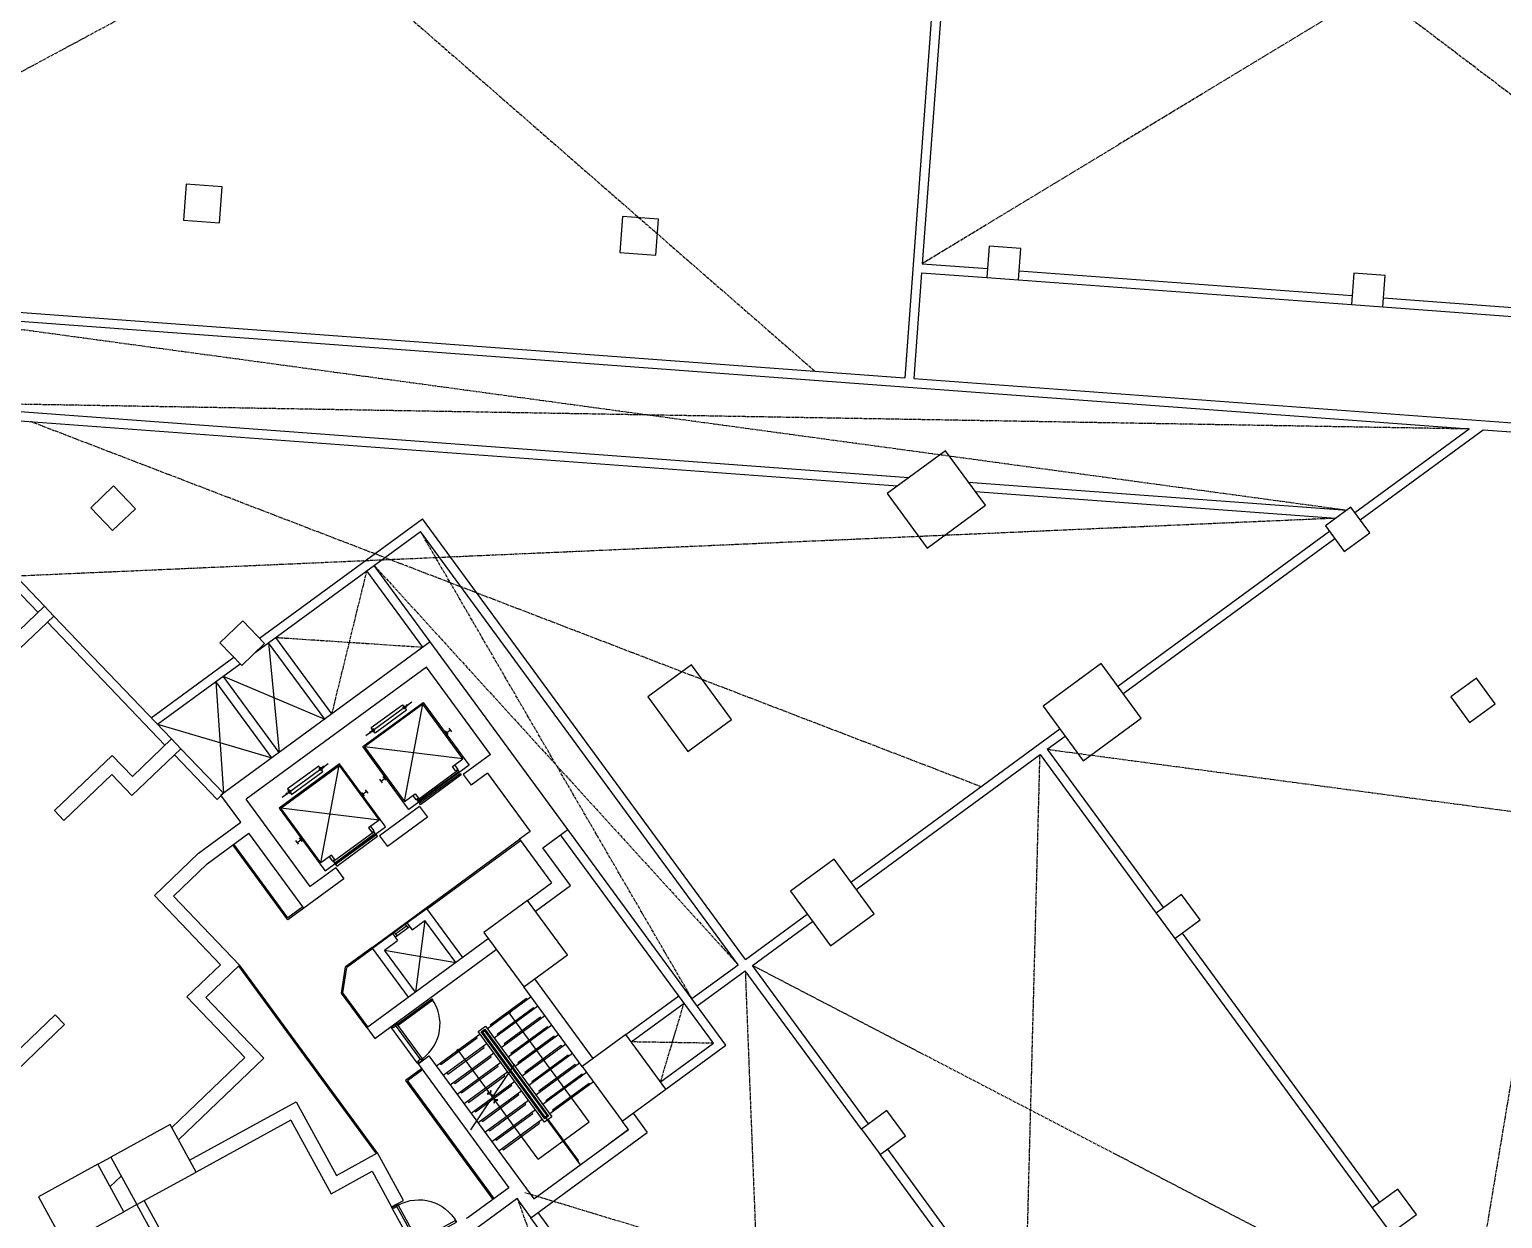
# Model space of a CAD drawing. Header units: millimetres. Extents: x 78082221 to 78451133, y -34402202 to -34172290.
# Drawn here: x 78268981 to 78301626, y -34251908 to -34225557 of the extents above; entities that cross this region are included whole.
import ezdxf

# ---------------------------------------------------------------- set-up
doc = ezdxf.new("R2010")
doc.units = ezdxf.units.MM
doc.header["$LTSCALE"] = 100
doc.header["$MEASUREMENT"] = 0
doc.linetypes.add('XR-B2$0$CENTER', pattern=[2, 1.25, -0.25, 0.25, -0.25])
doc.layers.add('E-PLAN', color=115, linetype='CONTINUOUS')
doc.layers.add('Z', color=115, linetype='CONTINUOUS')

# ---------------------------------------------------------------- blocks, each defined once
blk = doc.blocks.new('XR-B2$0$XR-B1$0$XR-주상복합코어$0$84A-CORE(기준층)$0$A$C31EC7A83')
at = {"layer": 'E-PLAN'}
for p, q in [((14495, 13830), (15445, 13830)), ((14495, 13723), (15445, 13723)), ((14495, 13680), (15445, 13680))]:
    blk.add_line(p, q, dxfattribs=at)
for points in [[(14470, 13680), (14470, 13680), (14495, 13680), (14495, 13723), (14510, 13723), (14510, 13787), (14495, 13830), (14470, 13830), (14470, 13680)], [(15470, 13680), (15470, 13680), (15445, 13680), (15445, 13723), (15430, 13723), (15430, 13787), (15445, 13830), (15470, 13830), (15470, 13680)]]:
    blk.add_lwpolyline(points, dxfattribs=at)
blk.add_lwpolyline([(15445, 12730), (15405, 12730), (15405, 13680), (15445, 13680), (15445, 12730)], close=True, dxfattribs=at)
blk.add_arc((15445, 13680), 950, 180, 270, dxfattribs=at)

msp = doc.modelspace()

# ---------------------------------------------------------------- linework, layer by layer
at = {"layer": 'Z', "linetype": 'XR-B2$0$CENTER', "ltscale": 0.5}
for p, q in [((78265147, -34214605.9, 0), (78286385.2, -34233127.6)), ((78264181.6, -34228973.9), (78287627.8, -34216373.6)), ((78287827.2, -34216388.4), (78308713, -34232226.6)), ((78309767, -34218015.6), (78288766.3, -34230747.2)), ((78265926.5, -34231810.7), (78298180.6, -34236208.5)), ((78265778.6, -34233805.2), (78300890, -34234403.9)), ((78290068.6, -34242337.6), (78269001.7, -34234244.8)), ((78304148.2, -34234846.1), (78300910.4, -34254294)), ((78268537.1, -34237672.1), (78297855.4, -34236384.9)), ((78283662, -34247034.6), (78277646.2, -34236681.2)), ((78275684.7, -34240723.2), (78276459.3, -34237551.5)), ((78276620.5, -34237433.2), (78284686.2, -34246283.7)), ((78274443.1, -34239029.6), (78277700.9, -34239245.1)), ((78291537.1, -34241509), (78314287.4, -34244549.2)), ((78291037.5, -34254527), (78291375.8, -34241627.2)), ((78284843.4, -34246416.5), (78285322.3, -34258655.1)), ((78285004.7, -34246298.2), (78300738.1, -34254478.7)), ((78282967.5, -34248880.9), (78283486.5, -34247136.4)), ((78284136.8, -34248023.5), (78282317.1, -34247993.8)), ((78290876.3, -34254645.2), (78279956.6, -34251336.3)), ((78282389.1, -34258763.3), (78279795.4, -34251454.5))]:
    msp.add_line(p, q, dxfattribs=at)
at = {"layer": 'Z', "ltscale": 0.5}
for p, q in [((78289620.8, -34216521.4), (78288378.2, -34233275.4)), ((78289820.3, -34216536.2), (78288766.3, -34230747.2)), ((78288766.3, -34230747.2), (78290213.8, -34230854.5)), ((78288751.5, -34230946.6), (78288577.7, -34233290.2)), ((78288751.5, -34230946.6), (78290199, -34231054)), ((78290911.9, -34230906.3), (78298291.6, -34231453.7)), ((78290897.1, -34231105.8), (78298276.8, -34231653.1)), ((78298974.9, -34231704.9), (78306354.6, -34232252.2)), ((78298989.7, -34231505.4), (78306369.4, -34232052.8)), ((78268120.5, -34231973.5, 0), (78300890, -34234403.9)), ((78268334.7, -34231788.8, 0), (78288378.2, -34233275.4)), ((78288577.7, -34233290.2), (78307233.3, -34234673.9)), ((78265763.8, -34234004.7), (78288214.6, -34235669.9)), ((78265778.6, -34233805.2), (78288463, -34235487.7)), ((78298354.6, -34236262.8), (78300890, -34234403.9)), ((78298472.8, -34236424.1), (78301197.2, -34234426.7)), ((78301197.2, -34234426.7), (78307126.6, -34234866.5)), ((78289277.9, -34234892.7), (78287987.6, -34235838.7)), ((78290164.8, -34236102.4), (78289277.9, -34234892.7)), ((78289783.8, -34235585.7), (78298180.6, -34236208.5)), ((78287987.6, -34235838.7), (78288874.5, -34237048.4)), ((78289939.3, -34235797.8), (78297932.2, -34236390.6)), ((78288874.5, -34237048.4), (78290164.8, -34236102.4)), ((78267585.9, -34236533.8), (78269314.6, -34238339.8)), ((78274077.6, -34239049.6), (78277689.3, -34236401.7)), ((78284847.5, -34246165.4), (78277689.3, -34236401.7)), ((78267441.5, -34236672.1), (78269170.1, -34238478.1)), ((78273982.5, -34239367.3), (78277646.2, -34236681.2)), ((78284686.2, -34246283.7), (78277646.2, -34236681.2)), ((78293103.1, -34240112.9), (78297790, -34236676.7)), ((78293221.4, -34240274.1), (78297908.3, -34236837.9)), ((78277700.9, -34239245.1), (78276459.3, -34237551.5)), ((78277862.2, -34239126.8), (78276620.5, -34237433.2)), ((78269522.1, -34238556.5), (78272128.9, -34241279.9)), ((78269377.6, -34238694.8), (78271984.4, -34241418.2)), ((78275523.4, -34240841.5), (78274281.8, -34239147.9)), ((78274281.8, -34239147.9), (78274515.3, -34241580.6)), ((78275684.7, -34240723.2), (78274443.1, -34239029.6)), ((78271678, -34240808.8), (78273508.2, -34239467)), ((78271817.5, -34240954.6), (78273647.7, -34239612.7)), ((78274515.3, -34241580.6), (78273273.7, -34239887)), ((78273273.7, -34239887), (78275523.4, -34240841.5)), ((78283654, -34239635.8), (78282686.2, -34240345.3)), ((78284540.9, -34240845.5), (78283654, -34239635.8)), ((78292733.9, -34239606.5), (78291443.5, -34240552.5)), ((78293620.8, -34240816.2), (78292733.9, -34239606.5)), ((78274354, -34241698.8), (78273112.4, -34240005.2)), ((78273112.4, -34240005.2), (78273282.1, -34242484.7)), ((78282686.2, -34240345.3), (78283573.1, -34241555)), ((78291443.5, -34240552.5), (78292330.4, -34241762.3)), ((78283573.1, -34241555), (78284540.9, -34240845.5)), ((78292330.4, -34241762.3), (78293620.8, -34240816.2)), ((78271817.5, -34240954.6), (78274354, -34241698.8)), ((78287182.3, -34244453.7), (78291814, -34241057.9)), ((78272191.9, -34241635), (78272336.4, -34241496.7)), ((78272336.4, -34241496.7), (78273282.1, -34242484.7)), ((78291537.1, -34241509), (78291932.3, -34241219.2)), ((78291537.1, -34241509), (78294111.1, -34245019.8)), ((78272191.9, -34241635), (78273137.6, -34242623)), ((78287300.5, -34244615), (78291375.8, -34241627.2)), ((78291375.8, -34241627.2), (78293949.8, -34245138.1)), ((78273282.1, -34242484.7), (78273137.6, -34242623)), ((78277774.1, -34245019.2), (78279842.7, -34243502.6)), ((78284136.8, -34248023.5), (78280751.8, -34243406.5)), ((78284416.4, -34248066.6), (78280913.1, -34243288.2)), ((78277791.9, -34245043.4), (78279860.5, -34243526.8)), ((78286814.3, -34243946.4), (78285846.6, -34244655.9)), ((78287701.2, -34245156.1), (78286814.3, -34243946.4)), ((78285846.6, -34244655.9), (78286733.5, -34245865.7)), ((78277786, -34245035.3), (78277774.1, -34245019.2)), ((78277786, -34245035.3), (78277774.1, -34245019.2)), ((78280017, -34244856.6), (78279049.2, -34245566.1)), ((78280903.9, -34246066.3), (78280017, -34244856.6)), ((78284847.5, -34246165.4), (78286214.5, -34245163.2)), ((78285004.7, -34246298.2), (78286335.3, -34245322.6)), ((78286733.5, -34245865.7), (78287701.2, -34245156.1)), ((78279049.2, -34245566.1), (78279936.1, -34246775.9)), ((78294363.7, -34245702.6), (78298739.1, -34251670.5)), ((78294525, -34245584.4), (78298900.4, -34251552.3)), ((78276572.5, -34245900.2), (78275984.1, -34246331.5)), ((78276590.2, -34245924.4), (78276011.9, -34246348.4)), ((78276584.3, -34245916.3), (78276572.5, -34245900.2)), ((78277532.8, -34246888.7), (78276849.9, -34245957.2)), ((78279936.1, -34246775.9), (78280903.9, -34246066.3)), ((78273629.3, -34246325.6), (78273617.3, -34246312.9)), ((78276655.7, -34250453.5), (78273629.3, -34246325.6)), ((78273652.4, -34246306.2), (78273638.9, -34246292.2)), ((78276681.1, -34250437.3), (78273652.4, -34246306.2)), ((78275894.7, -34246912.3), (78275984.1, -34246331.5)), ((78275926.3, -34246904.5), (78276011.9, -34246348.4)), ((78283662, -34247034.6), (78284686.2, -34246283.7)), ((78283778.8, -34247196.9), (78284843.4, -34246416.5)), ((78287417.3, -34249927.3), (78284843.4, -34246416.5)), ((78287578.6, -34249809.1), (78285004.7, -34246298.2)), ((78276456.2, -34247678), (78275894.7, -34246912.3)), ((78276480.3, -34247660.3), (78275926.3, -34246904.5)), ((78280095.8, -34246993.6), (78279128, -34247703.1)), ((78282198.8, -34247832.5), (78283368.2, -34246975.1)), ((78280249.5, -34247203.2), (78279281.8, -34247912.8)), ((78280403.3, -34247412.9), (78279435.5, -34248122.4)), ((78282317.1, -34247993.8), (78283486.5, -34247136.4)), ((78279087.7, -34247732.6), (78279067.5, -34247747.4)), ((78280557, -34247622.6), (78279589.2, -34248332.1)), ((78278966.7, -34247821.3), (78277999, -34248530.8)), ((78279120.5, -34248031), (78278152.7, -34248740.5)), ((78279027.2, -34247777), (78279007.1, -34247791.8)), ((78279181, -34247986.7), (78279160.8, -34248001.4)), ((78279241.4, -34247942.3), (78279221.3, -34247957.1)), ((78280710.7, -34247832.3), (78279743, -34248541.8)), ((78280864.5, -34248042), (78279896.7, -34248751.5)), ((78282198.8, -34247832.5), (78281231, -34248542)), ((78283085.7, -34249042.2), (78282198.8, -34247832.5)), ((78282967.5, -34248880.9), (78284136.8, -34248023.5)), ((78283085.7, -34249042.2), (78284416.4, -34248066.6)), ((78279274.2, -34248240.7), (78278306.4, -34248950.2)), ((78279334.7, -34248196.3), (78279314.5, -34248211.1)), ((78279395.2, -34248152), (78279375, -34248166.8)), ((78279548.9, -34248361.7), (78279528.7, -34248376.5)), ((78281018.2, -34248251.7), (78280050.4, -34248961.2)), ((78279427.9, -34248450.4), (78278460.2, -34249159.9)), ((78279581.7, -34248660.1), (78278613.9, -34249369.6)), ((78279488.4, -34248406), (78279468.3, -34248420.8)), ((78279642.1, -34248615.7), (78279622, -34248630.5)), ((78279702.6, -34248571.4), (78279682.5, -34248586.2)), ((78281171.9, -34248461.3), (78280204.1, -34249170.9)), ((78281325.6, -34248671), (78280357.9, -34249380.5)), ((78281231, -34248542), (78282117.9, -34249751.7)), ((78279735.4, -34248869.7), (78278767.6, -34249579.3)), ((78279795.9, -34248825.4), (78279775.7, -34248840.2)), ((78279856.4, -34248781.1), (78279836.2, -34248795.8)), ((78279949.6, -34249035.1), (78279929.4, -34249049.9)), ((78280010.1, -34248990.7), (78279989.9, -34249005.5)), ((78281479.4, -34248880.7), (78280511.6, -34249590.2)), ((78282117.9, -34249751.7), (78283085.7, -34249042.2)), ((78279889.1, -34249079.4), (78278921.3, -34249788.9)), ((78280042.8, -34249289.1), (78279075.1, -34249998.6)), ((78280103.3, -34249244.8), (78280083.2, -34249259.5)), ((78280163.8, -34249200.4), (78280143.7, -34249215.2)), ((78280196.6, -34249498.8), (78279228.8, -34250208.3)), ((78280257.1, -34249454.4), (78280236.9, -34249469.2)), ((78280317.5, -34249410.1), (78280297.4, -34249424.9)), ((78280410.8, -34249664.1), (78280390.6, -34249678.9)), ((78280410.8, -34249664.1), (78281185.3, -34250720.6)), ((78280471.3, -34249619.8), (78280451.1, -34249634.6)), ((78272097.6, -34249826.4), (78270782.5, -34250547.8)), ((78272674.8, -34250878.5), (78272097.6, -34249826.4)), ((78280350.3, -34249708.5), (78279382.5, -34250418)), ((78270782.5, -34250547.8), (78271359.6, -34251599.9)), ((78276655.7, -34250453.5), (78276664.4, -34250469.3)), ((78276681.1, -34250437.3), (78276690.7, -34250454.9)), ((78287992.5, -34250373.6), (78291037.5, -34254527)), ((78270493, -34250706.6), (78269177.9, -34251428)), ((78271070.1, -34251758.7), (78270493, -34250706.6)), ((78271359.6, -34251599.9), (78272674.8, -34250878.5)), ((78269177.9, -34251428), (78269755, -34252480.1)), ((78272014.1, -34252791.9), (78271360.1, -34251599.7)), ((78272179.2, -34252701.3), (78271525.3, -34251509.1)), ((78269755, -34252480.1), (78271070.1, -34251758.7)), ((78285144.9, -34258785.1), (78280092.5, -34251893.8)), ((78285306.2, -34258666.9), (78280253.8, -34251775.6))]:
    msp.add_line(p, q, dxfattribs=at)
at = {"layer": 'Z'}
for p, q in [((78268563.5, -34239058.8), (78269314.8, -34238339.6)), ((78268770.9, -34239275.5), (78269522.2, -34238556.4)), ((78269314.8, -34238339.6), (78269522.2, -34238556.4)), ((78277862.2, -34239126.8), (78273225, -34242526.6)), ((78280913.1, -34243288.2), (78277862.2, -34239126.8)), ((78277776.1, -34239685.9), (78273784.1, -34242612.7)), ((78279195.2, -34241621.4), (78277776.1, -34239685.9)), ((78276366.9, -34241450.7), (78277705.6, -34240469.2)), ((78277699.1, -34240511.1), (78276408.8, -34241457.1)), ((78277452.7, -34240462.4), (78276436.5, -34241207.4)), ((78276553.5, -34241028.7), (78277247, -34240520.2)), ((78277247, -34240520.2), (78277335.7, -34240641.2)), ((78277256.4, -34240575.3), (78277296.7, -34240545.7)), ((78277295.7, -34242666.9), (78277699.1, -34240511.1)), ((78277296.7, -34240545.7), (78277326.3, -34240586.1)), ((78277366.6, -34240556.5), (78277337.1, -34240516.2)), ((78278586, -34241720.8), (78277699.1, -34240511.1)), ((78277705.6, -34240469.2), (78278698.9, -34241824.1)), ((78277335.7, -34240641.2), (78276642.1, -34241149.7)), ((78277286, -34240615.6), (78277256.4, -34240575.3)), ((78277326.3, -34240586.1), (78277286, -34240615.6)), ((78276552.1, -34241153.7), (78276522.5, -34241113.4)), ((78276642.1, -34241149.7), (78276553.5, -34241028.7)), ((78276603.2, -34241054.2), (78276562.9, -34241083.8)), ((78276562.9, -34241083.8), (78276592.4, -34241124.1)), ((78276592.4, -34241124.1), (78276632.7, -34241094.5)), ((78276632.7, -34241094.5), (78276603.2, -34241054.2)), ((78278260.9, -34241184.3), (78278201.7, -34241103.6)), ((78278311.9, -34241084.8), (78278231.3, -34241143.9)), ((78278341.5, -34241125.1), (78278282.4, -34241044.5)), ((78271252.9, -34242533.7), (78272336.5, -34241496.5)), ((78271262.2, -34242109.6), (78272129.1, -34241279.8)), ((78272129.1, -34241279.8), (78272336.5, -34241496.5)), ((78277360.2, -34242805.6), (78276366.9, -34241450.7)), ((78276408.8, -34241457.1), (78277295.7, -34242666.9)), ((78278586, -34241720.8), (78276408.8, -34241457.1)), ((78269537.6, -34242867.5), (78270816.2, -34241643.6)), ((78270816.2, -34241643.6), (78271262.2, -34242109.6)), ((78275850.7, -34241829.1), (78274512, -34242810.6)), ((78274581.6, -34242567.3), (78275597.8, -34241822.3)), ((78276844, -34243184), (78275850.7, -34241829.1)), ((78278728.5, -34241864.4), (78277389.7, -34242845.9)), ((78278352.2, -34241892.3), (78278586, -34241720.8)), ((78278400.6, -34241856.8), (78278471.5, -34241953.6)), ((78279195.2, -34241621.4), (78278590.3, -34242064.9)), ((78278698.9, -34241824.1), (78278728.5, -34241864.4)), ((78269745, -34243084.3), (78270806.9, -34242067.8)), ((78270806.9, -34242067.8), (78271252.9, -34242533.7)), ((78274553.9, -34242817), (78275844.3, -34241871)), ((78275392.1, -34241880.1), (78274698.6, -34242388.6)), ((78274787.2, -34242509.6), (78275480.8, -34242001.1)), ((78275480.8, -34242001.1), (78275392.1, -34241880.1)), ((78275401.5, -34241935.2), (78275441.9, -34241905.6)), ((78275431.1, -34241975.5), (78275401.5, -34241935.2)), ((78275471.4, -34241946), (78275431.1, -34241975.5)), ((78275440.8, -34244026.8), (78275844.3, -34241871)), ((78275441.9, -34241905.6), (78275471.4, -34241946)), ((78275511.7, -34241916.4), (78275482.2, -34241876.1)), ((78275844.3, -34241871), (78276731.2, -34243080.7)), ((78276801.1, -34242254.4), (78276742, -34242173.8)), ((78276771.6, -34242214.1), (78276852.2, -34242155)), ((78276881.8, -34242195.3), (78276822.7, -34242114.7)), ((78277571.4, -34242637), (78278474.7, -34241974.8)), ((78278498.3, -34242007.1), (78277595.1, -34242669.3)), ((78277621.1, -34242704.8), (78278524.3, -34242042.6)), ((78278548, -34242074.8), (78277644.7, -34242737)), ((78278423.1, -34241989.1), (78278352.2, -34241892.3)), ((78278471.5, -34241953.6), (78278423.1, -34241989.1)), ((78278474.7, -34241974.8), (78278498.3, -34242007.1)), ((78278524.3, -34242042.6), (78278548, -34242074.8)), ((78278590.3, -34242064.9), (78278767.7, -34242306.8)), ((78279130.6, -34242040.8), (78278767.7, -34242306.8)), ((78279130.6, -34242040.8), (78280076.6, -34243331.1)), ((78274697.2, -34242513.6), (78274667.6, -34242473.3)), ((78274698.6, -34242388.6), (78274787.2, -34242509.6)), ((78274748.3, -34242414.1), (78274708, -34242443.7)), ((78274708, -34242443.7), (78274737.5, -34242484)), ((78274737.5, -34242484), (78274777.8, -34242454.5)), ((78274777.8, -34242454.5), (78274748.3, -34242414.1)), ((78276406, -34242544.2), (78276346.8, -34242463.5)), ((78276457, -34242444.7), (78276376.4, -34242503.8)), ((78276486.6, -34242485), (78276427.5, -34242404.4)), ((78277295.7, -34242666.9), (78277529.6, -34242495.4)), ((78277529.6, -34242495.4), (78277600.5, -34242592.2)), ((78273665.2, -34243127.1), (78273225, -34242526.6)), ((78275203.1, -34244548.2), (78273784.1, -34242612.7)), ((78275203.1, -34244548.2), (78273784.1, -34242612.7)), ((78274512, -34242810.6), (78275505.3, -34244165.5)), ((78275440.8, -34244026.8), (78274553.9, -34242817)), ((78276731.2, -34243080.7), (78274553.9, -34242817)), ((78277622.5, -34242774.4), (78276735.4, -34243424.8)), ((78277389.7, -34242845.9), (78277360.2, -34242805.6)), ((78277552.1, -34242627.6), (78277481.2, -34242530.9)), ((78277600.5, -34242592.2), (78277552.1, -34242627.6)), ((78277595.1, -34242669.3), (78277571.4, -34242637)), ((78277644.7, -34242737), (78277621.1, -34242704.8)), ((78277622.5, -34242774.4), (78277799.9, -34243016.4)), ((78269537.6, -34242867.5), (78269745, -34243084.3)), ((78272728.3, -34243814), (78273665.2, -34243127.1)), ((78276731.2, -34243080.7), (78276497.3, -34243252.2)), ((78277799.9, -34243016.4), (78276912.8, -34243666.7)), ((78272921.5, -34244044.3), (78273842.6, -34243369)), ((78275057.9, -34245026.7), (78273842.6, -34243369)), ((78275026.9, -34243555.2), (78274967.8, -34243474.6)), ((78275534.8, -34244205.8), (78276873.6, -34243224.3)), ((78276619.8, -34243334.7), (78275716.5, -34243997)), ((78275740.2, -34244029.2), (78276643.4, -34243367)), ((78276669.4, -34243402.5), (78275766.2, -34244064.7)), ((78275789.8, -34244097), (78276693.1, -34243434.7)), ((78276497.3, -34243252.2), (78276568.2, -34243349)), ((78276616.6, -34243313.5), (78276545.7, -34243216.7)), ((78276568.2, -34243349), (78276616.6, -34243313.5)), ((78276643.4, -34243367), (78276619.8, -34243334.7)), ((78276693.1, -34243434.7), (78276669.4, -34243402.5)), ((78276735.4, -34243424.8), (78276912.8, -34243666.7)), ((78276873.6, -34243224.3), (78276844, -34243184)), ((78280076.6, -34243331.1), (78279842.7, -34243502.6)), ((78279842.7, -34243502.6), (78280549.3, -34244466.3)), ((78280356.6, -34243696.2), (78280913.1, -34243288.2)), ((78271749, -34244751.3), (78272728.3, -34243814)), ((78274946.2, -34243614.4), (78274887.1, -34243533.7)), ((78274916.7, -34243574), (78274997.3, -34243514.9)), ((78280968.6, -34244530.9), (78280356.6, -34243696.2)), ((78272173.2, -34244760.6), (78272921.5, -34244044.3)), ((78275767.6, -34244134.3), (78275203.1, -34244548.2)), ((78275674.7, -34243855.3), (78275440.8, -34244026.8)), ((78275626.3, -34243890.8), (78275697.2, -34243987.5)), ((78275745.6, -34243952.1), (78275674.7, -34243855.3)), ((78275697.2, -34243987.5), (78275745.6, -34243952.1)), ((78275716.5, -34243997), (78275740.2, -34244029.2)), ((78275766.2, -34244064.7), (78275789.8, -34244097)), ((78275767.6, -34244134.3), (78275945, -34244376.3)), ((78275945, -34244376.3), (78275057.9, -34245026.7)), ((78275505.3, -34244165.5), (78275534.8, -34244205.8)), ((78280017, -34244856.6), (78280549.3, -34244466.3)), ((78273215, -34246282.8), (78271749, -34244751.3)), ((78272173.2, -34244760.6), (78273639.1, -34246292.1)), ((78280194.3, -34245098.6), (78280968.6, -34244530.9)), ((78276572.5, -34245900.2), (78277774.1, -34245019.2)), ((78276572.5, -34245900.2), (78277774.1, -34245019.2)), ((78277346.4, -34245357.6), (78277786, -34245035.3)), ((78278581.2, -34246120), (78277786, -34245035.3)), ((78277023.8, -34245594.1), (78277346.4, -34245357.6)), ((78277083, -34245674.7), (78277405.6, -34245438.2)), ((78277335.7, -34245427.4), (78277093.7, -34245604.8)), ((78277306.1, -34245387.1), (78277365.2, -34245467.8)), ((78277346.4, -34245357.6), (78277458.8, -34245510.8)), ((78277346.4, -34245357.6), (78277405.6, -34245438.2)), ((78277458.8, -34245510.8), (78277745.1, -34245300.9)), ((78277745.1, -34245300.9), (78277532.8, -34246888.7)), ((78278428, -34246232.4), (78277745.1, -34245300.9)), ((78276456.2, -34247678), (78279149.8, -34245703.2)), ((78276584.3, -34245916.3), (78277023.8, -34245594.1)), ((78276849.9, -34245957.2), (78277136.2, -34245747.3)), ((78277023.8, -34245594.1), (78277136.2, -34245747.3)), ((78277023.8, -34245594.1), (78277083, -34245674.7)), ((78277064.2, -34245564.5), (78277123.3, -34245645.2)), ((78277379.6, -34247001), (78276584.3, -34245916.3)), ((78276633.5, -34247920), (78279327.2, -34245945.1)), ((78277532.8, -34246888.7), (78276849.9, -34245957.2)), ((78276849.9, -34245957.2), (78278428, -34246232.4)), ((78272467.3, -34246998.5), (78273215, -34246282.8)), ((78272891.3, -34247007.9), (78273638.9, -34246292.2)), ((78281473, -34248364.6), (78280178.1, -34246598.4)), ((78273753.4, -34248342.1), (78272467.3, -34246998.5)), ((78274177.4, -34248351.5), (78272891.3, -34247007.9)), ((78281231, -34248542), (78279936.2, -34246775.8)), ((78269551.7, -34247394.4), (78267738.5, -34249130)), ((78269551.7, -34247394.4), (78269759.2, -34247611.1)), ((78281382.8, -34249763.7), (78279611.9, -34247348.3)), ((78269759.2, -34247611.1), (78267945.9, -34249346.7)), ((78276456.2, -34247678), (78276633.5, -34247920)), ((78272134.2, -34249892), (78273753.4, -34248342.1)), ((78272283.6, -34250164.3), (78274177.4, -34248351.5)), ((78272283.6, -34250164.3), (78274177.4, -34248351.5)), ((78273618.6, -34248201.3), (78273753.4, -34248342.1)), ((78277591.5, -34248482.4), (78277833.4, -34248305)), ((78277833.4, -34248305), (78280157.1, -34251474.5)), ((78280253.7, -34250591.5), (78278482.9, -34248176.1)), ((78277671.1, -34248590.1), (78277316.4, -34248850.4)), ((78277688.9, -34248614.3), (78277358.3, -34248856.9)), ((78277591.5, -34248482.4), (78279601.8, -34251224.4)), ((78277316.4, -34248850.4), (78279247.7, -34251482.9)), ((78277358.3, -34248856.9), (78279271.9, -34251465.2)), ((78272530.9, -34250615.3), (78274888.8, -34249321.9)), ((78274888.9, -34249321.7), (78275783.5, -34250952.5)), ((78282359.9, -34249574.3), (78282673.3, -34250001.8)), ((78274770.2, -34249729), (78272675.2, -34250878.2)), ((78274770.2, -34249729), (78275664.8, -34251359.8)), ((78280092.5, -34251893.8), (78282673.3, -34250001.8)), ((78280157.1, -34251474.5), (78282253.9, -34249937.2)), ((78280253.7, -34250591.5), (78281382.8, -34249763.7)), ((78282253.9, -34249937.2), (78281818.4, -34250256.5)), ((78282253.9, -34249937.2), (78282117.9, -34249751.7)), ((78270493, -34250706.6), (78270782.5, -34250547.8)), ((78275783.5, -34250952.5), (78276690.9, -34250454.7)), ((78277268, -34251506.7), (78276690.9, -34250454.7)), ((78270765.1, -34251202.5), (78271012.4, -34250965.8)), ((78275664.8, -34251359.8), (78276572.2, -34250862)), ((78276572.2, -34250862), (78277005, -34251651)), ((78279601.8, -34251224.4), (78278704.7, -34251882.1)), ((78271359.6, -34251599.9), (78271070.1, -34251758.7)), ((78277004.8, -34251651.1), (78277268, -34251506.7)), ((78277004.8, -34251651.1), (78277267.8, -34251506.8)), ((78278866.3, -34252135.7), (78279779.2, -34251466.4)), ((78279779.2, -34251466.4), (78280092.5, -34251893.8)), ((78278704.7, -34251882.1), (78278657.3, -34251908.1))]:
    msp.add_line(p, q, dxfattribs=at)
at = {"layer": 'Z', "ltscale": 0.5}
for points in [[(78273251.2, -34229044.9), (78272453.4, -34228985.7), (78272394.2, -34229783.6), (78273192, -34229842.7)], [(78282924.6, -34229762.4), (78282126.8, -34229703.2), (78282067.6, -34230501), (78282865.4, -34230560.2)], [(78290948.8, -34230407.7), (78290250.8, -34230355.9), (78290199, -34231054), (78290897.1, -34231105.8)], [(78299026.7, -34231006.8), (78298328.6, -34230955), (78298276.8, -34231653.1), (78298974.9, -34231704.9)], [(78270844.1, -34235671.4), (78270338.4, -34236155.5), (78270822.5, -34236661.1), (78271328.2, -34236177.1)], [(78298267.8, -34236144.5), (78297703.3, -34236558.4), (78298117.2, -34237122.9), (78298681.7, -34236709)], [(78273706.8, -34238662.2), (78273201.1, -34239146.2), (78273685.2, -34239651.9), (78274190.9, -34239167.9)], [(78301046.8, -34239934.9), (78300482.3, -34240348.8), (78300896.1, -34240913.3), (78301460.7, -34240499.5)], [(78294514.3, -34244724.2), (78293949.8, -34245138.1), (78294363.7, -34245702.6), (78294928.2, -34245288.7)], [(78280555.9, -34249650.7), (78280394.6, -34249769), (78278922.4, -34247760.8), (78279083.7, -34247642.6)], [(78280486.1, -34249640), (78280405.4, -34249699.1), (78278992.3, -34247771.6), (78279072.9, -34247712.5)], [(78280451.1, -34249634.6), (78280410.8, -34249664.1), (78279027.2, -34247777), (78279067.5, -34247747.4)], [(78287981.9, -34249513.4), (78287417.3, -34249927.3), (78287831.2, -34250491.9), (78288395.8, -34250078)], [(78299303.6, -34251256.6), (78298739.1, -34251670.5), (78299152.9, -34252235.1), (78299717.5, -34251821.2)]]:
    msp.add_lwpolyline(points, close=True, dxfattribs=at)
for points in [[(78275057.9, -34245026.7), (78274703, -34245286.8), (78273488, -34243629.5)], [(78275040.2, -34245002.5), (78274709.5, -34245244.9), (78273512.2, -34243611.8)], [(78276584.3, -34245916.3), (78276572.5, -34245900.2), (78277774.1, -34245019.2)], [(78277774.1, -34245019.2), (78277786, -34245035.3)], [(78280015.2, -34247052.7), (78279997.4, -34247028.5), (78279190.9, -34247619.7), (78279208.7, -34247643.9)], [(78280168.9, -34247262.4), (78280151.2, -34247238.2), (78279344.7, -34247829.4), (78279362.4, -34247853.6)], [(78280322.6, -34247472), (78280304.9, -34247447.9), (78279498.4, -34248039.1), (78279516.1, -34248063.3)], [(78280476.3, -34247681.7), (78280458.6, -34247657.5), (78279652.1, -34248248.8), (78279669.9, -34248273)], [(78278079.6, -34248471.7), (78278097.4, -34248495.9), (78278903.8, -34247904.6), (78278886.1, -34247880.5)], [(78280630.1, -34247891.4), (78280612.3, -34247867.2), (78279805.9, -34248458.5), (78279823.6, -34248482.7)], [(78278233.3, -34248681.4), (78278251.1, -34248705.6), (78279057.6, -34248114.3), (78279039.8, -34248090.1)], [(78278387.1, -34248891.1), (78278404.8, -34248915.3), (78279211.3, -34248324), (78279193.6, -34248299.8)], [(78280783.8, -34248101.1), (78280766.1, -34248076.9), (78279959.6, -34248668.2), (78279977.3, -34248692.4)], [(78280937.5, -34248310.8), (78280919.8, -34248286.6), (78280113.3, -34248877.9), (78280131.1, -34248902)], [(78278540.8, -34249100.8), (78278558.5, -34249125), (78279365, -34248533.7), (78279347.3, -34248509.5)], [(78278694.5, -34249310.5), (78278712.3, -34249334.6), (78279518.7, -34248743.4), (78279501, -34248719.2)], [(78281091.3, -34248520.5), (78281073.5, -34248496.3), (78280267.1, -34249087.5), (78280284.8, -34249111.7)], [(78281245, -34248730.1), (78281227.3, -34248706), (78280420.8, -34249297.2), (78280438.5, -34249321.4)], [(78278848.3, -34249520.1), (78278866, -34249544.3), (78279672.5, -34248953.1), (78279654.7, -34248928.9)], [(78281398.7, -34248939.8), (78281381, -34248915.6), (78280574.5, -34249506.9), (78280592.2, -34249531.1)], [(78279002, -34249729.8), (78279019.7, -34249754), (78279826.2, -34249162.7), (78279808.5, -34249138.6)], [(78279155.7, -34249939.5), (78279173.5, -34249963.7), (78279979.9, -34249372.4), (78279962.2, -34249348.2)], [(78279309.5, -34250149.2), (78279327.2, -34250173.4), (78280133.7, -34249582.1), (78280115.9, -34249557.9)], [(78279463.2, -34250358.9), (78279480.9, -34250383.1), (78280287.4, -34249791.8), (78280269.7, -34249767.6)], [(78281126.2, -34250640), (78281150.4, -34250622.2), (78280494.1, -34249727), (78280469.9, -34249744.8)], [(78290428.7, -34254973.4), (78290876.3, -34254645.2), (78287831.2, -34250491.9)]]:
    msp.add_lwpolyline(points, dxfattribs=at)
at = {"layer": 'Z'}
msp.add_lwpolyline([(78279728, -34248483.8), (78279255.1, -34249191.4), (78279200.4, -34249154.8), (78279283.2, -34249267.7), (78279228.5, -34249231.2), (78278755.7, -34249938.8)], dxfattribs=at)
for points in [[(78279197, -34249078.4), (78279187.9, -34249137.7), (78279128.6, -34249128.6), (78279126.3, -34249143.4), (78279200.4, -34249154.8), (78279211.8, -34249080.7)], [(78279355, -34249294), (78279357.3, -34249279.2), (78279283.2, -34249267.7), (78279271.8, -34249341.9), (78279286.6, -34249344.2), (78279295.7, -34249284.9)]]:
    msp.add_lwpolyline(points, close=True, dxfattribs=at)
for centre in [(78279611.9, -34247348.3), (78278482.9, -34248176.1)]:
    msp.add_circle(centre, 25, dxfattribs=at)

# ---------------------------------------------------------------- block references
at = {"layer": 'Z', "rotation": 126.2469333569375}
msp.add_blockref('XR-B2$0$XR-B1$0$XR-주상복합코어$0$84A-CORE(기준층)$0$A$C31EC7A83', (78297294.4, -34251967.1, 0), dxfattribs=at)
at = {"layer": 'Z', "xscale": -1, "rotation": 118.7469131793761}
msp.add_blockref('XR-B2$0$XR-B1$0$XR-주상복합코어$0$84A-CORE(기준층)$0$A$C31EC7A83', (78282175.6, -34232322.2), dxfattribs=at)

doc.saveas('drawing.dxf')
